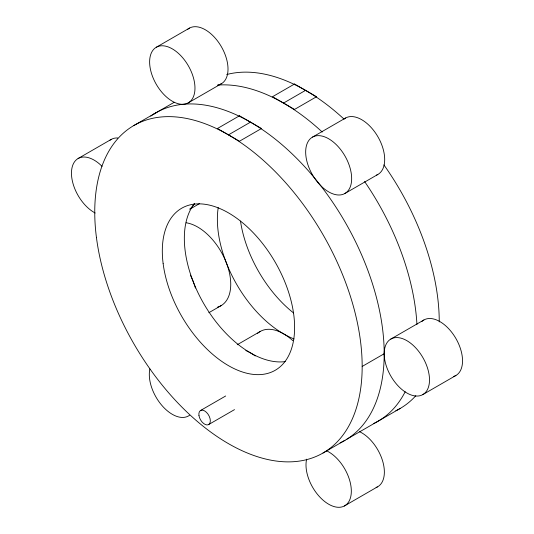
<?xml version="1.0" encoding="UTF-8"?>
<svg xmlns="http://www.w3.org/2000/svg" width="534" height="534" viewBox="0 0 534 534"><rect width="100%" height="100%" fill="white"/><g stroke="black" fill="none" stroke-linecap="round" stroke-linejoin="round"><path stroke-width="0.8" d="M156.502 47.139L189.537 28.062M133.914 125.503L155.935 112.787M154.019 113.936L174.131 102.328M78.097 158.518L111.132 139.447M188.102 102.942A32.067 18.516 60 0 0 178.483 53.42A32.067 18.516 60 0 0 150.314 68.759A32.067 18.516 60 0 0 188.102 102.942L221.136 83.871M228.459 134.862L250.479 122.153M283.521 103.075L305.541 90.359M312.544 137.078L345.578 118.007M190.865 208.6L199.482 203.628M344.784 193.555A32.514 18.777 60 0 0 334.798 143.272A32.514 18.777 60 0 0 306.403 159.125A32.514 18.777 60 0 0 344.784 193.555L377.825 174.478M208.861 312.704L221.069 305.655M237.223 344.744L260.205 331.474M200.537 410.499L225.675 395.988M208.654 424.55L234.506 409.625M390.828 339.07L423.863 319.999M362.165 366.451L384.186 353.735M422.868 394.566L455.902 375.489M323.003 453.012L345.024 440.296M346.946 439.148L400.086 408.51M344.31 506.012L377.344 486.935M217.325 85.106A189.089 109.17 60 0 1 322.222 132.031M364.595 181.513A189.089 109.17 60 0 1 416.941 324.472M405.199 391.716A189.089 109.17 60 0 1 373.833 423.455M226.716 74.533A189.089 109.17 60 0 1 344.13 119.209M383.906 164.893A189.089 109.17 60 0 1 439.248 321.949M415.812 395.727A189.089 109.17 60 0 1 395.801 410.766M293.506 312.911A93.543 54.007 60 0 1 240.5 221.103M294.04 338.95A93.543 54.007 60 0 1 218.212 207.613M150.775 116.112A189.089 109.17 60 0 1 344.777 221.523A189.089 109.17 60 0 1 340.091 442.866M285.256 361.591A93.543 54.007 60 0 1 203.708 303.546A93.543 54.007 60 0 1 194.216 203.901M187.381 29.61A32.067 18.516 60 0 1 221.603 47.112A32.067 18.516 60 0 1 218.66 84.846M344.45 118.728A32.514 18.777 60 0 1 378.092 137.091A32.514 18.777 60 0 1 376.61 175.059M421.747 321.595A32.04 18.496 60 0 1 455.902 338.496A32.04 18.496 60 0 1 453.459 376.523M326.501 450.743A32.053 18.503 60 0 1 351.325 491.534A32.053 18.503 60 0 1 325.8 502.354A32.053 18.503 60 0 1 306.636 459.167M359.536 431.672A32.053 18.503 60 0 1 382.638 461.036A32.053 18.503 60 0 1 376.136 487.482M189.55 415.278A32.514 18.777 60 0 1 161.835 405.373A32.514 18.777 60 0 1 149.874 368.961M95.199 213.019A32.04 18.496 60 0 1 71.736 169.311A32.04 18.496 60 0 1 102.034 166.328M110.031 140.175A32.04 18.496 60 0 1 117.74 137.966M257.595 333.363A46.718 26.974 60 0 1 292.872 340.705M245.827 350.538A46.718 26.974 60 0 1 255.225 355.964M186.166 222.785A46.718 26.974 60 0 1 226.703 263.649A46.718 26.974 60 0 1 217.505 307.163M190.398 275.184A46.718 26.974 60 0 1 195.417 288.046M194.343 203.621A46.718 26.974 60 0 1 189.597 209.194M239.472 115.791L217.445 128.507L239.472 141.223L261.493 128.507L239.472 115.791M294.528 84.005L272.507 96.721L294.528 109.437L316.555 96.721L294.528 84.005M384.6 358.921A32.04 18.496 60 0 0 421.68 395.153A32.04 18.496 60 0 0 414.257 346.372A32.04 18.496 60 0 0 384.6 358.921M96.42 237.37A189.089 109.17 60 0 0 312.73 457.778A189.089 109.17 60 0 0 276.218 172.622A189.089 109.17 60 0 0 96.42 237.37M163.137 263.589A93.543 54.007 60 0 0 270.151 372.625A93.543 54.007 60 0 0 252.088 231.556A93.543 54.007 60 0 0 163.137 263.589M198.962 415.525A8.11 4.686 60 0 0 208.353 424.704A8.11 4.686 60 0 0 206.471 412.348A8.11 4.686 60 0 0 198.962 415.525"/></g></svg>
